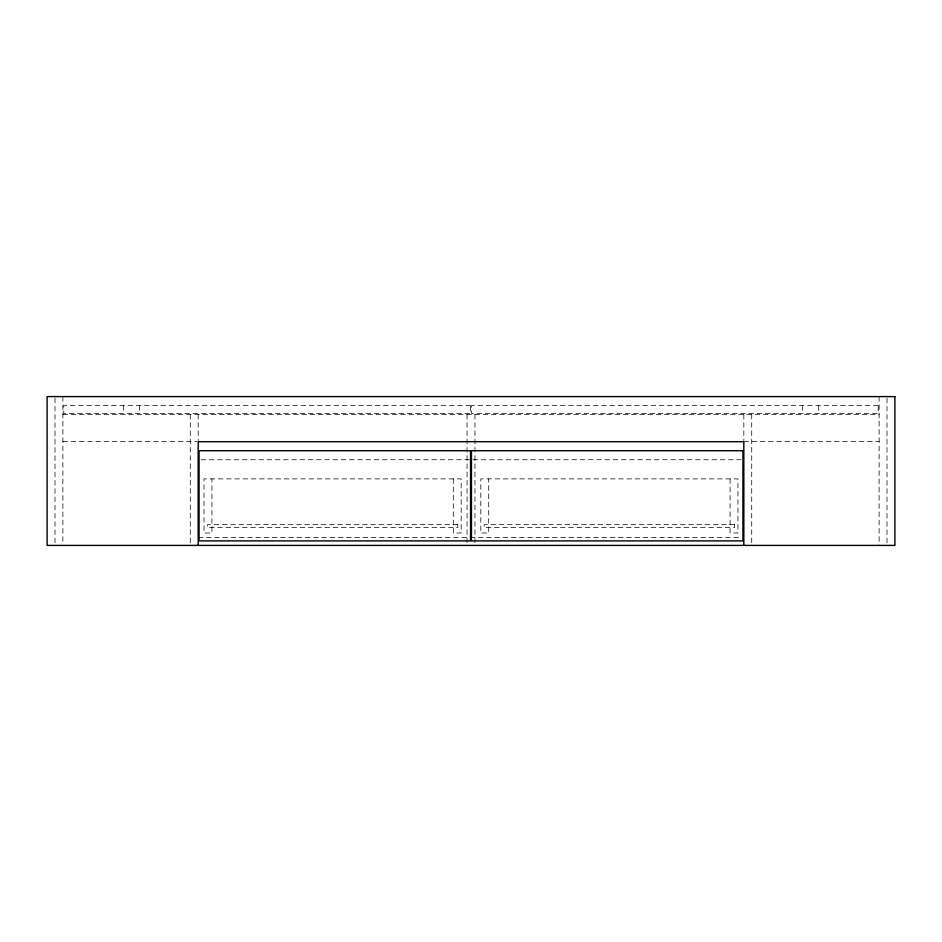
<?xml version="1.0" encoding="UTF-8"?>
<svg xmlns="http://www.w3.org/2000/svg" width="942" height="942" viewBox="0 0 942 942"><rect width="100%" height="100%" fill="white"/><g stroke="black" fill="none" stroke-linecap="round" stroke-linejoin="round"><path stroke-width="0.71" stroke-dasharray="4.71 3.53" d="M62.878 414.409L879.121 414.409M62.878 441.457L196.854 441.457M743.827 441.457L879.121 441.457M201.117 459.731L740.883 459.731M198.173 537.517L740.883 537.517M887.011 398.054L887.011 543.946M879.121 396.594L879.121 545.406M818.692 405.613L818.692 413.503M802.454 405.613L802.454 413.503M751.716 414.409L751.716 543.958M743.827 414.409L743.827 440.609M730.074 478.889L730.074 533.007L737.963 533.007L737.963 478.889L480.809 478.889L480.809 533.007L488.698 533.007L488.698 478.889M474.945 414.409L474.945 545.406M467.055 414.409L467.055 545.406M453.302 478.889L453.302 533.007L461.191 533.007L461.191 478.889L204.037 478.889L204.037 533.007L211.926 533.007L211.926 478.889M198.173 414.409L198.173 440.609M190.284 414.409L190.284 545.406M139.546 405.613L139.546 413.503M123.308 405.613L123.308 413.503M62.878 396.594L62.878 543.958M54.989 398.054L54.989 543.946M470.553 405.613L63.785 405.613L63.785 413.503L470.553 413.503L470.553 405.613M878.215 405.613L471.447 405.613L471.447 413.503L878.215 413.503L878.215 405.613M457.812 524.659L207.417 524.659L207.417 527.591L457.812 527.591L457.812 524.659M734.583 524.659L484.188 524.659L484.188 527.591L734.583 527.591L734.583 524.659"/><path stroke-width="1.41" d="M743.827 545.406L743.827 441.692L198.173 441.692L198.173 545.406M894.9 396.594L47.1 396.594L47.1 545.406L894.9 545.406L894.9 396.594M470.553 450.712L199.068 450.712L199.068 540.896L470.553 540.896L470.553 450.712M742.932 450.712L471.447 450.712L471.447 540.896L742.932 540.896L742.932 450.712"/></g></svg>
